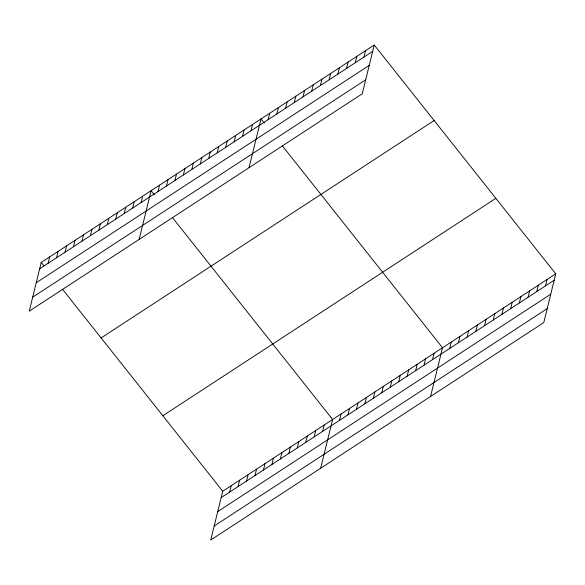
<?xml version="1.0" encoding="UTF-8"?>
<svg xmlns="http://www.w3.org/2000/svg" width="585" height="585" viewBox="0 0 585 585"><rect width="100%" height="100%" fill="white"/><g stroke="black" fill="none" stroke-linecap="round" stroke-linejoin="round"><path stroke-width="0.88" d="M374.239 45.016L41.221 262.416L29.25 311.161L362.269 93.754L374.239 45.016L555.75 273.839L543.779 322.584L210.761 539.984L222.731 491.246L555.75 273.839M48.109 263.272L49.674 256.903M56.562 257.751L58.127 251.382M65.015 252.237L66.58 245.861M73.469 246.716L75.034 240.347M81.922 241.195L83.487 234.826M90.375 235.675L91.94 229.305M98.828 230.161L100.393 223.784M107.282 224.64L108.847 218.271M115.735 219.119L117.3 212.75M124.188 213.605L125.753 207.229M132.641 208.084L134.206 201.715M141.095 202.564L142.66 196.194M139.142 239.411L151.12 190.673L154.381 194.798M158.008 191.529L159.573 185.16M166.462 186.008L168.027 179.639M174.915 180.487L176.48 174.118M183.368 174.974L184.933 168.597M191.821 169.453L193.386 163.083M200.275 163.932L201.84 157.562M208.728 158.418L210.293 152.041M217.181 152.897L218.746 146.528M225.634 147.376L227.199 141.007M234.088 141.855L235.653 135.486M242.541 136.342L244.106 129.972M250.994 130.821L252.559 124.451M249.042 167.668L261.012 118.93L264.281 123.047M268.157 119.618L269.722 113.249M276.866 113.929L278.431 107.56M285.575 108.247L287.14 101.87M294.284 102.558L295.849 96.189M302.993 96.869L304.558 90.499M311.703 91.187L313.267 84.818M320.412 85.498L321.977 79.129M329.121 79.816L330.686 73.447M229.62 492.102L231.185 485.725M337.83 74.127L339.395 67.758M238.073 486.581L239.638 480.212M346.547 68.445L348.112 62.068M246.534 481.06L248.098 474.691M355.256 62.756L356.821 56.387M254.987 475.546L256.552 469.17M363.965 57.067L365.53 50.698M263.44 470.026L265.005 463.656M271.893 464.505L273.458 458.135M280.347 458.984L281.911 452.615M288.8 453.47L290.365 447.101M297.253 447.949L298.818 441.58M305.706 442.428L307.271 436.059M314.16 436.915L315.724 430.538M322.613 431.394L324.178 425.024M320.66 468.241L332.631 419.503L172.356 217.452M339.519 420.359L341.084 413.983M347.973 414.838L349.537 408.469M356.426 409.317L357.991 402.948M364.879 403.796L366.444 397.427M373.332 398.283L374.897 391.913M381.786 392.762L383.351 386.392M390.239 387.241L391.804 380.872M398.692 381.727L400.257 375.351M407.145 376.206L408.71 369.837M415.599 370.685L417.163 364.316M424.052 365.172L425.617 358.795M432.505 359.651L434.07 353.281M430.553 396.498L442.523 347.761L282.248 145.702M449.668 348.448L451.232 342.071M458.377 342.759L459.942 336.39M467.086 337.07L468.651 330.7M475.795 331.388L477.36 325.019M484.512 325.699L486.077 319.33M493.221 320.017L494.786 313.64M501.93 314.328L503.495 307.959M510.639 308.646L512.204 302.269M519.348 302.957L520.913 296.588M528.058 297.268L529.622 290.899M536.767 291.586L538.332 285.217M545.476 285.897L547.041 279.528M39.656 268.793L372.674 51.385M36.219 282.774L369.237 65.366M32.687 297.18L365.698 79.772M101.117 337.933L434.136 120.525M162.835 415.738L495.853 198.33M221.167 497.616L554.185 280.215M217.737 511.597L550.748 294.196M214.198 526.003L547.216 308.602M41.221 262.416L43.941 265.853M62.456 289.195L222.731 491.246"/></g></svg>
